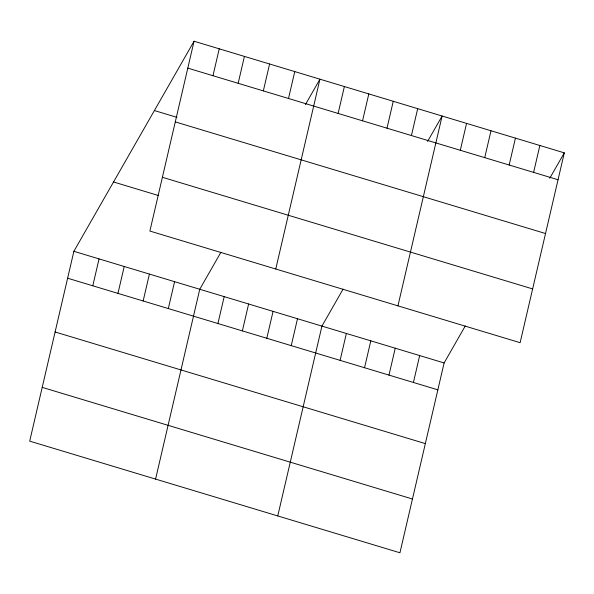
<?xml version="1.0" encoding="UTF-8"?>
<svg xmlns="http://www.w3.org/2000/svg" width="594" height="594" viewBox="0 0 594 594"><rect width="100%" height="100%" fill="white"/><g stroke="black" fill="none" stroke-linecap="round" stroke-linejoin="round"><path stroke-width="0.89" d="M194.06 41.224L149.888 231.059L520.121 342.693L564.3 152.858L194.06 41.224L73.879 251.307L29.7 441.142L399.94 552.776L444.112 362.941L465.265 325.965M92.79 285.803L99.05 258.902M117.968 293.391L124.228 266.491M143.147 300.98L149.406 274.079M212.979 75.72L219.238 48.819M168.317 308.576L174.584 281.675M238.157 83.309L244.416 56.408M155.583 479.098L199.755 289.263L220.909 252.287M263.335 90.897L269.594 63.996M217.931 323.53L224.19 296.629M288.506 98.493L294.765 71.592M242.367 330.895L248.626 304.002M275.764 269.015L319.943 79.18L305.398 104.603M266.803 338.268L273.062 311.367M338.12 113.447L344.379 86.546M291.238 345.634L297.497 318.733M362.555 120.812L368.815 93.919M277.762 515.934L321.933 326.099L343.087 289.13M386.991 128.185L393.25 101.284M340.11 360.365L346.369 333.472M411.427 135.551L417.686 108.65M364.545 367.738L370.805 340.837M397.943 305.851L442.122 116.016L427.576 141.439M388.981 375.104L395.24 348.203M460.298 150.282L466.557 123.389M413.417 382.469L419.676 355.568M484.734 157.655L490.993 130.754M509.169 165.021L515.429 138.12M533.605 172.386L539.864 145.485M549.754 178.274L564.3 152.858M187.801 68.124L558.041 179.752M154.403 110.551L176.975 117.36M175.289 121.896L545.53 233.524M162.4 177.294L532.64 288.922M113.536 181.979L158.68 195.597M73.879 251.307L444.112 362.941M67.619 278.207L437.852 389.835M55.101 331.979L425.341 443.607M42.211 387.377L412.451 499.005"/></g></svg>
